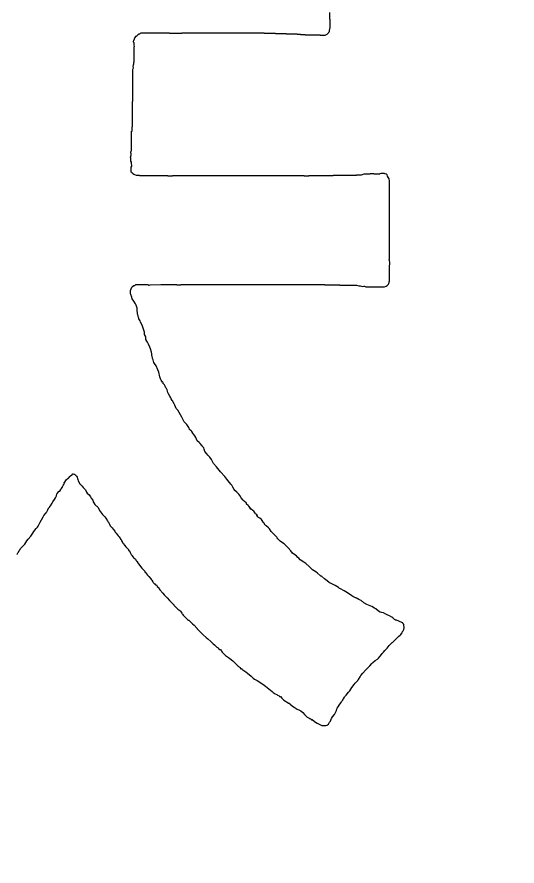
# Model space of a CAD drawing. Extents: x -109840 to 130597, y -3373 to 200909.
# Drawn here: x 115735.9 to 115921, y 3497.7 to 3812.1 of the extents above; entities that cross this region are included whole.
import ezdxf
from ezdxf.enums import TextEntityAlignment as Align

# ---------------------------------------------------------------- set-up
doc = ezdxf.new("R2010")
doc.units = 0
doc.header["$LTSCALE"] = 1000
doc.layers.get('0').update_dxf_attribs({"linetype": 'CONTINUOUS'})
doc.layers.get('Defpoints').update_dxf_attribs({"linetype": 'CONTINUOUS'})
doc.layers.add('DIM', color=3, linetype='CONTINUOUS', lineweight=0)
doc.layers.add('HFZT', color=5, linetype='CONTINUOUS', lineweight=15)
doc.styles.add('TSSD_Dimension', font='tssdeng.shx', dxfattribs={"width": 0.7, "bigfont": 'hztxt.shx'})
doc.styles.add('TSSD_NORM', font='tssdeng.shx', dxfattribs={"width": 0.7, "bigfont": 'hztxt.shx'})
doc.dimstyles.new('TSSD_100_100', dxfattribs={"dimtxt": 300, "dimasz": 100, "dimexe": 100, "dimexo": 250, "dimgap": 100, "dimtad": 1, "dimdec": 0, "dimzin": 0, "dimdsep": 46, "dimtxsty": 'TSSD_Dimension', "dimblk": 'ARCHTICK', "dimblk1": 'ARCHTICK', "dimblk2": 'ARCHTICK', "dimcen": 0, "dimdle": 100, "dimclrt": 7, "dimadec": 0, "dimazin": 0, "dimtfac": 1, "dimtdec": 0, "dimtix": 1, "dimtmove": 2, "dimatfit": 3, "dimfxl": 1, "dimtolj": 1, "dimtzin": 0, "dimarcsym": 0})

# ---------------------------------------------------------------- blocks, each defined once
blk = doc.blocks.new('z')
blk.add_lwpolyline([(300353.03, 23636.84), (300353.37, 23636.99), (300354.01, 23638.27), (300354.33, 23638.91), (300354.97, 23640.19), (300355.58, 23640.88), (300355.85, 23641.28), (300356.25, 23642.11), (300357.79, 23643.64), (300358.56, 23644.41), (300360.09, 23645.95), (300362.03, 23649.04), (300363.17, 23650.51), (300365.69, 23653.15), (300367.35, 23656.03), (300368.28, 23657.42), (300370.34, 23660.03), (300371.18, 23660.86), (300371.57, 23661.31), (300372.26, 23662.27), (300373.41, 23664.58), (300373.98, 23665.73), (300375.14, 23668.03), (300376.54, 23670.63), (300377.39, 23671.87), (300379.3, 23674.12), (300379.43, 23674.56), (300379.58, 23674.79), (300379.94, 23675.08), (300380.58, 23676.36), (300380.9, 23677), (300381.54, 23678.28), (300381.87, 23678.87), (300382.11, 23679.15), (300382.66, 23679.56), (300382.59, 23679.98), (300382.76, 23680.32), (300383.14, 23680.52), (300384.7, 23682.81), (300385.46, 23683.96), (300386.98, 23686.28), (300387.62, 23687.56), (300387.94, 23688.2), (300388.58, 23689.48), (300389.08, 23691.18), (300389.58, 23692.04), (300390.82, 23693.32), (300391.01, 23693.61), (300391.28, 23693.72), (300391.62, 23693.64), (300392.42, 23695.19), (300392.95, 23695.92), (300394.18, 23697.16), (300394.09, 23697.82), (300394.22, 23698.26), (300394.66, 23698.76), (300394.96, 23699.36), (300395.06, 23699.7), (300395.14, 23700.36), (300395.4, 23700.36), (300395.53, 23700.36), (300395.78, 23700.36), (300395.57, 23700.91), (300395.68, 23701.39), (300396.1, 23701.8), (300397.11, 23703.43), (300397.74, 23704.19), (300399.14, 23705.48), (300399.34, 23705.43), (300399.5, 23705.48), (300399.62, 23705.64), (300400.77, 23706.79), (300401.35, 23707.37), (300402.5, 23708.52), (300402.7, 23708.7), (300402.89, 23708.74), (300403.14, 23708.68), (300403.04, 23708.93), (300403.1, 23709.16), (300403.3, 23709.32), (300404.37, 23709.06), (300404.89, 23708.86), (300405.86, 23708.36), (300406.17, 23707.75), (300406.42, 23707.46), (300406.98, 23707.08), (300407.7, 23704.27), (300408.26, 23702.88), (300409.7, 23700.36), (300411.79, 23698.21), (300412.79, 23697.09), (300414.67, 23694.76), (300415.68, 23692.82), (300416.39, 23691.9), (300418.03, 23690.44), (300419.29, 23688.46), (300419.96, 23687.5), (300421.39, 23685.64), (300421.75, 23683.99), (300422.13, 23683.15), (300423.15, 23681.8), (300424.3, 23680.64), (300424.88, 23680.07), (300426.03, 23678.92), (300427.43, 23676.3), (300428.24, 23675.04), (300430.03, 23672.68), (300432.01, 23670.6), (300432.92, 23669.47), (300434.51, 23667.07), (300434.72, 23666.51), (300434.9, 23666.23), (300435.31, 23665.79), (300435.95, 23664.51), (300436.27, 23663.87), (300436.91, 23662.59), (300438.63, 23660.6), (300439.49, 23659.61), (300441.23, 23657.63), (300441.5, 23656.84), (300441.75, 23656.45), (300442.35, 23655.87), (300444.18, 23653.64), (300445.04, 23652.49), (300446.67, 23650.11), (300446.75, 23649.76), (300446.96, 23649.54), (300447.31, 23649.47), (300447.16, 23649.03), (300447.27, 23648.64), (300447.63, 23648.35), (300448.41, 23646.97), (300448.82, 23646.3), (300449.71, 23644.99), (300450.99, 23643.71), (300451.63, 23643.07), (300452.91, 23641.79), (300453.28, 23641.35), (300453.43, 23641.07), (300453.55, 23640.51), (300453.43, 23640.44), (300453.37, 23640.33), (300453.39, 23640.19), (300453.72, 23640.31), (300454.05, 23640.18), (300454.19, 23639.87), (300454.83, 23638.59), (300455.15, 23637.95), (300455.79, 23636.67), (300456.16, 23636.38), (300456.31, 23636.15), (300456.43, 23635.71), (300457.72, 23634.43), (300458.35, 23633.79), (300459.64, 23632.51), (300460.12, 23631.48), (300460.51, 23630.98), (300461.4, 23630.27), (300461.32, 23629.84), (300461.49, 23629.5), (300461.88, 23629.31), (300464.14, 23626.06), (300465.4, 23624.51), (300468.12, 23621.62), (300468.04, 23621.2), (300468.22, 23620.86), (300468.6, 23620.66), (300470.6, 23618.14), (300471.66, 23616.92), (300473.88, 23614.58), (300473.81, 23614.16), (300473.98, 23613.82), (300474.36, 23613.62), (300475.2, 23612.21), (300475.73, 23611.55), (300476.92, 23610.42), (300477.11, 23610.42), (300477.21, 23610.42), (300477.4, 23610.42), (300477.35, 23610.02), (300477.44, 23609.76), (300477.72, 23609.46), (300478.49, 23609.38), (300478.98, 23608.93), (300479.16, 23608.18), (300479.25, 23607.64), (300479.47, 23607.32), (300479.96, 23607.06), (300480.03, 23607.19), (300480.14, 23607.24), (300480.28, 23607.22), (300480.63, 23606.21), (300480.95, 23605.71), (300481.72, 23604.98), (300484.28, 23602.03), (300485.56, 23600.56), (300488.12, 23597.62), (300490.43, 23595.31), (300491.58, 23594.16), (300493.88, 23591.86), (300494.01, 23591.6), (300494.08, 23591.47), (300494.2, 23591.22), (300495.68, 23589.74), (300496.41, 23589.01), (300497.88, 23587.54), (300499.49, 23586.35), (300500.22, 23585.62), (300501.4, 23584.02), (300501.8, 23583.28), (300502.03, 23582.92), (300502.53, 23582.25), (300504.13, 23580.65), (300504.93, 23579.85), (300506.53, 23578.25), (300507.29, 23577.74), (300507.68, 23577.49), (300508.45, 23576.97), (300511.07, 23574.35), (300512.38, 23573.04), (300515.01, 23570.41), (300515.14, 23570.16), (300515.2, 23570.03), (300515.33, 23569.77), (300517.44, 23567.66), (300518.5, 23566.6), (300520.61, 23564.49), (300523.43, 23562.06), (300524.83, 23560.84), (300527.65, 23558.41), (300529.7, 23556.36), (300530.72, 23555.34), (300532.77, 23553.29), (300533.96, 23552.61), (300534.52, 23552.18), (300535.49, 23551.21), (300535.81, 23551.21), (300535.97, 23551.21), (300536.29, 23551.21), (300536.74, 23550.24), (300537.04, 23549.78), (300537.73, 23548.97), (300538.95, 23547.75), (300539.56, 23547.14), (300540.77, 23545.93), (300543.35, 23544.02), (300544.63, 23543.06), (300547.18, 23541.13), (300548.9, 23539.4), (300549.77, 23538.53), (300551.5, 23536.8), (300551.67, 23536.61), (300551.72, 23536.42), (300551.66, 23536.16), (300553, 23535.59), (300553.65, 23535.08), (300554.54, 23533.92), (300554.96, 23534), (300555.3, 23533.83), (300555.5, 23533.44), (300558.94, 23531.21), (300560.6, 23529.94), (300563.66, 23527.2), (300565.73, 23525.44), (300566.87, 23524.66), (300569.26, 23523.36), (300574.16, 23520.07), (300576.54, 23518.3), (300581.1, 23514.56), (300582.77, 23513.29), (300583.61, 23512.65), (300585.26, 23511.36), (300586.8, 23510.59), (300587.57, 23510.21), (300589.1, 23509.44), (300589.39, 23509.08), (300589.62, 23508.93), (300590.06, 23508.8), (300591.34, 23507.52), (300591.99, 23506.88), (300593.27, 23505.6), (300594.75, 23504.61), (300595.52, 23504.16), (300597.11, 23503.36), (300597.11, 23503.16), (300597.11, 23503.07), (300597.11, 23502.88), (300597.77, 23502.97), (300598.2, 23502.84), (300598.71, 23502.4), (300601.11, 23500.23), (300602.41, 23499.23), (300605.11, 23497.44), (300607.38, 23496.65), (300608.49, 23496.04), (300610.39, 23494.56), (300611.85, 23492.82), (300612.62, 23491.99), (300614.23, 23490.39), (300615.7, 23489.62), (300616.44, 23489.24), (300617.91, 23488.47), (300617.81, 23488.23), (300617.87, 23488), (300618.07, 23487.83), (300618.22, 23488.13), (300618.62, 23488.21), (300618.87, 23487.99), (300621.61, 23485.93), (300623.06, 23484.99), (300626.07, 23483.35), (300626.84, 23483.1), (300627.22, 23482.97), (300627.99, 23482.71), (300629.21, 23482.71), (300629.82, 23482.71), (300631.03, 23482.71), (300632.03, 23483.09), (300632.52, 23483.4), (300633.27, 23484.15), (300633.89, 23485.29), (300634.25, 23485.84), (300635.03, 23486.87), (300635.8, 23488.41), (300636.19, 23489.18), (300636.95, 23490.71), (300638.66, 23492.85), (300639.41, 23494.03), (300640.64, 23496.48), (300640.92, 23497.76), (300641.19, 23498.41), (300641.92, 23499.52), (300642.88, 23501.2), (300643.43, 23502), (300644.64, 23503.52), (300645.14, 23504.54), (300645.52, 23505.03), (300646.4, 23505.76), (300646.32, 23506.18), (300646.49, 23506.52), (300646.88, 23506.72), (300647.67, 23508.19), (300648.12, 23508.9), (300649.12, 23510.24), (300651.39, 23512.8), (300652.45, 23514.15), (300654.4, 23516.96), (300656.34, 23519.7), (300657.45, 23521), (300659.84, 23523.36), (300659.77, 23523.78), (300659.94, 23524.13), (300660.32, 23524.32), (300661.75, 23526.7), (300662.52, 23527.85), (300664.16, 23530.08), (300666.72, 23532.64), (300668, 23533.92), (300670.56, 23536.48), (300672.24, 23538.62), (300673.23, 23539.61), (300675.36, 23541.29), (300677.44, 23542.59), (300678.41, 23543.42), (300680, 23545.29), (300681.02, 23546.81), (300681.57, 23547.55), (300682.73, 23548.97), (300684.13, 23550.38), (300684.84, 23551.08), (300686.25, 23552.49), (300687.81, 23554.71), (300688.73, 23555.76), (300690.73, 23557.61), (300690.92, 23557.55), (300691.08, 23557.61), (300691.21, 23557.77), (300693.38, 23559.95), (300694.47, 23561.03), (300696.65, 23563.21), (300697.96, 23564.18), (300698.56, 23564.78), (300699.53, 23566.09), (300700.08, 23567.35), (300700.4, 23567.97), (300701.13, 23569.13), (300701.49, 23570.63), (300701.53, 23571.45), (300701.29, 23572.97), (300701.19, 23573.54), (300701.04, 23573.84), (300700.65, 23574.25), (300700.43, 23574.62), (300700.34, 23574.82), (300700.17, 23575.21), (300697.82, 23576.13), (300696.66, 23576.65), (300694.41, 23577.77), (300693.74, 23577.75), (300693.35, 23577.87), (300692.81, 23578.25), (300691.21, 23579.77), (300690.28, 23580.43), (300688.33, 23581.45), (300686.16, 23582.56), (300685.07, 23583.11), (300682.89, 23584.18), (300680.95, 23584.5), (300679.97, 23584.84), (300678.24, 23585.78), (300676.06, 23587.68), (300674.85, 23588.53), (300672.32, 23589.94), (300669.43, 23591.2), (300667.99, 23591.84), (300665.12, 23593.14), (300664.24, 23594.05), (300663.75, 23594.48), (300662.72, 23595.22), (300661.31, 23595.92), (300660.61, 23596.27), (300659.2, 23596.98), (300658.96, 23597.19), (300658.86, 23597.33), (300658.72, 23597.62), (300658.6, 23597.42), (300658.47, 23597.33), (300658.24, 23597.3), (300658.34, 23597.54), (300658.28, 23597.77), (300658.08, 23597.94), (300658.03, 23597.74), (300657.76, 23597.65), (300657.6, 23597.78), (300655.33, 23598.83), (300654.23, 23599.53), (300652.32, 23601.14), (300649.06, 23603.01), (300647.43, 23603.94), (300644.16, 23605.78), (300643.33, 23606.2), (300642.94, 23606.46), (300642.24, 23607.06), (300639.43, 23608.68), (300638.02, 23609.48), (300635.19, 23611.06), (300634.48, 23611.07), (300634.03, 23611.3), (300633.59, 23611.86), (300630.94, 23613.86), (300629.66, 23614.92), (300627.19, 23617.14), (300626.77, 23617.07), (300626.43, 23617.24), (300626.23, 23617.62), (300623.35, 23619.89), (300621.88, 23620.98), (300618.87, 23623.06), (300617.72, 23624.22), (300617.14, 23624.79), (300615.99, 23625.94), (300612.91, 23628.52), (300611.3, 23629.74), (300607.99, 23632.03), (300606.58, 23633.43), (300605.88, 23634.14), (300604.47, 23635.55), (300602.18, 23637.02), (300601.11, 23637.95), (300599.35, 23640.03), (300597.13, 23642.66), (300595.94, 23643.92), (300593.43, 23646.27), (300590.98, 23647.85), (300589.83, 23648.8), (300587.82, 23650.91), (300587.29, 23651.77), (300587, 23652.19), (300586.38, 23652.99), (300584.59, 23654.78), (300583.69, 23655.68), (300581.9, 23657.47), (300580.34, 23659.7), (300579.42, 23660.74), (300577.42, 23662.59), (300576.59, 23662.96), (300576.19, 23663.29), (300575.66, 23664.03), (300575.39, 23664.82), (300575.14, 23665.22), (300574.54, 23665.79), (300573.59, 23667.35), (300572.99, 23668.08), (300571.66, 23669.31), (300570.36, 23670.13), (300569.75, 23670.67), (300568.78, 23671.87), (300569.07, 23671.69), (300569.5, 23671.86), (300569.58, 23672.19), (300569.21, 23672.08), (300568.93, 23672.13), (300568.62, 23672.35), (300568.82, 23672.47), (300568.91, 23672.61), (300568.94, 23672.83), (300568.17, 23672.97), (300567.73, 23673.28), (300567.34, 23673.96), (300566.11, 23675.63), (300565.34, 23676.4), (300563.66, 23677.64), (300563.29, 23677.61), (300563.01, 23677.77), (300562.86, 23678.12), (300563.05, 23678.17), (300563.15, 23678.44), (300563.02, 23678.6), (300561.76, 23680.08), (300561.08, 23680.79), (300559.66, 23682.12), (300559.72, 23682.37), (300559.67, 23682.56), (300559.5, 23682.76), (300557.58, 23684.68), (300556.62, 23685.64), (300554.7, 23687.56), (300553.49, 23689.83), (300552.73, 23690.92), (300551.02, 23692.84), (300549.24, 23694.32), (300548.44, 23695.22), (300547.18, 23697.16), (300546.63, 23698.4), (300546.27, 23698.99), (300545.41, 23700.04), (300541.91, 23704.57), (300540.08, 23706.79), (300536.29, 23711.08), (300533.75, 23714.1), (300532.47, 23715.61), (300529.89, 23718.61), (300528.85, 23720.97), (300528.19, 23722.11), (300526.69, 23724.21), (300524.81, 23726.24), (300523.91, 23727.3), (300522.21, 23729.49), (300521.64, 23731.56), (300521.12, 23732.59), (300519.81, 23734.29), (300519.68, 23734.54), (300519.62, 23734.67), (300519.49, 23734.93), (300517.82, 23736.59), (300516.99, 23737.43), (300515.33, 23739.09), (300513.94, 23741.95), (300513.13, 23743.35), (300511.33, 23745.97), (300510.32, 23747.43), (300509.73, 23748.12), (300508.45, 23749.33), (300508.11, 23750.46), (300507.8, 23751.02), (300507.01, 23751.89), (300505.89, 23753.76), (300505.14, 23754.64), (300503.49, 23756.05), (300501.27, 23760.23), (300500.15, 23762.31), (300497.88, 23766.46), (300497.32, 23767.22), (300496.99, 23767.58), (300496.28, 23768.22), (300495.06, 23770.96), (300494.39, 23772.31), (300492.92, 23774.94), (300492.79, 23775.07), (300492.73, 23775.13), (300492.6, 23775.26), (300491.83, 23776.79), (300491.45, 23777.56), (300490.68, 23779.1), (300489.29, 23781.2), (300488.75, 23782.42), (300488.12, 23784.86), (300487.48, 23786.14), (300487.16, 23786.78), (300486.52, 23788.06), (300485.78, 23789.27), (300485.36, 23789.86), (300484.44, 23790.94), (300484.51, 23791.36), (300484.34, 23791.71), (300483.96, 23791.9), (300482.76, 23793.65), (300482.29, 23794.66), (300481.72, 23796.7), (300480.68, 23800.78), (300479.96, 23802.8), (300478.2, 23806.62), (300476.82, 23808.45), (300476.28, 23809.55), (300475.64, 23811.75), (300475.14, 23812.99), (300474.95, 23813.64), (300474.68, 23814.95), (300474.42, 23816.48), (300474.29, 23817.25), (300474.04, 23818.79), (300473.28, 23821.69), (300472.75, 23823.12), (300471.48, 23825.83), (300470.52, 23827.62), (300470.04, 23828.52), (300469.08, 23830.31), (300468.92, 23832.17), (300468.65, 23833.13), (300467.8, 23834.79), (300467.71, 23836.74), (300467.55, 23837.72), (300467, 23839.59), (300466.28, 23841.23), (300465.96, 23842.06), (300465.4, 23843.75), (300464.37, 23845.8), (300463.86, 23846.83), (300462.84, 23848.87), (300462.65, 23849.23), (300462.59, 23849.44), (300462.52, 23849.83), (300462.13, 23851.37), (300461.94, 23852.14), (300461.56, 23853.67), (300461.65, 23854.34), (300461.52, 23854.78), (300461.08, 23855.28), (300461.08, 23856.56), (300461.08, 23857.2), (300461.08, 23858.48), (300460.21, 23861), (300459.66, 23862.23), (300458.35, 23864.56), (300456.87, 23866.84), (300456.3, 23868.16), (300455.63, 23870.8), (300455.34, 23871.19), (300455.23, 23871.44), (300455.15, 23871.92), (300455.22, 23873.47), (300455.36, 23874.27), (300455.79, 23875.76), (300456.43, 23877.12), (300456.98, 23877.77), (300458.2, 23878.64), (300459.02, 23878.89), (300459.42, 23879.1), (300460.12, 23879.6), (300464.34, 23879.6), (300466.45, 23879.6), (300470.68, 23879.6), (300471.38, 23879.04), (300472.14, 23878.99), (300472.92, 23879.44), (300482.52, 23879.57), (300487.32, 23879.6), (300496.92, 23879.6), (300496.92, 23879.47), (300496.92, 23879.41), (300496.92, 23879.28), (300498.33, 23879.28), (300499.04, 23879.28), (300500.44, 23879.28), (300500.44, 23879.41), (300500.44, 23879.47), (300500.44, 23879.6), (300552.3, 23879.6), (300578.22, 23879.6), (300630.07, 23879.6), (300630.07, 23879.47), (300630.07, 23879.41), (300630.07, 23879.28), (300635.45, 23879.28), (300638.14, 23879.28), (300643.52, 23879.28), (300643.52, 23879.15), (300643.52, 23879.09), (300643.52, 23878.96), (300649.53, 23878.96), (300652.54, 23878.96), (300658.56, 23878.96), (300660.74, 23878.58), (300661.83, 23878.39), (300664, 23878), (300665.14, 23878.23), (300665.82, 23878.15), (300666.88, 23877.68), (300673.67, 23877.68), (300677.06, 23877.68), (300683.85, 23877.68), (300685.36, 23878.25), (300686.1, 23878.75), (300687.21, 23879.92), (300687.53, 23880.56), (300687.69, 23880.88), (300688.01, 23881.52), (300687.81, 23882.01), (300687.92, 23882.47), (300688.33, 23882.8), (300688.33, 23888.05), (300688.33, 23890.68), (300688.33, 23895.92), (300688.18, 23895.94), (300688.09, 23896.12), (300688.17, 23896.24), (300688.42, 23898.28), (300688.45, 23899.32), (300688.33, 23901.37), (300687.98, 23901.55), (300687.9, 23902.04), (300688.17, 23902.33), (300688.29, 23930.62), (300688.33, 23944.77), (300688.33, 23973.06), (300687.8, 23974.79), (300687.44, 23975.64), (300686.57, 23977.22), (300686.13, 23978.27), (300685.56, 23978.79), (300684.49, 23979.14), (300684.23, 23979.27), (300684.1, 23979.34), (300683.85, 23979.46), (300682.44, 23979.46), (300681.73, 23979.46), (300680.32, 23979.46), (300679.56, 23979.21), (300679.17, 23979.08), (300678.4, 23978.82), (300676.74, 23978.82), (300675.91, 23978.82), (300674.24, 23978.82), (300674.24, 23978.95), (300674.24, 23979.01), (300674.24, 23979.14), (300672.83, 23979.14), (300672.13, 23979.14), (300670.72, 23979.14), (300670.72, 23979.01), (300670.72, 23978.95), (300670.72, 23978.82), (300668.55, 23978.82), (300667.46, 23978.82), (300665.28, 23978.82), (300664.26, 23978.57), (300663.75, 23978.44), (300662.72, 23978.18), (300661.06, 23978.18), (300660.22, 23978.18), (300658.56, 23978.18), (300658.56, 23978.05), (300658.56, 23977.99), (300658.56, 23977.86), (300650.11, 23977.86), (300645.88, 23977.86), (300637.43, 23977.86), (300637.43, 23977.73), (300637.43, 23977.67), (300637.43, 23977.54), (300628.73, 23977.54), (300624.38, 23977.54), (300615.67, 23977.54), (300615.67, 23977.41), (300615.67, 23977.35), (300615.67, 23977.22), (300614.01, 23977.22), (300613.17, 23977.22), (300611.51, 23977.22), (300611.51, 23977.35), (300611.51, 23977.41), (300611.51, 23977.54), (300564.14, 23977.54), (300540.45, 23977.54), (300493.08, 23977.54), (300493.08, 23977.41), (300493.08, 23977.35), (300493.08, 23977.22), (300491.42, 23977.22), (300490.59, 23977.22), (300488.92, 23977.22), (300488.92, 23977.35), (300488.92, 23977.41), (300488.92, 23977.54), (300478.68, 23977.54), (300473.56, 23977.54), (300463.32, 23977.54), (300463.32, 23977.67), (300463.32, 23977.73), (300463.32, 23977.86), (300462.23, 23977.86), (300461.68, 23977.86), (300460.6, 23977.86), (300459, 23978.22), (300458.19, 23978.61), (300456.91, 23979.62), (300456.69, 23980.17), (300456.46, 23980.44), (300455.95, 23980.74), (300455.95, 23982.54), (300455.95, 23983.43), (300455.95, 23985.22), (300456.52, 23986.23), (300456.56, 23987.04), (300456.11, 23988.11), (300456.11, 23989.15), (300456.01, 23989.69), (300455.63, 23990.67), (300455.63, 23991.95), (300455.63, 23992.59), (300455.63, 23993.87), (300455.29, 23994.05), (300455.21, 23994.54), (300455.47, 23994.83), (300455.72, 23996.34), (300455.76, 23997.13), (300455.63, 23998.67), (300455.89, 23999.69), (300456.02, 24000.2), (300456.27, 24001.23), (300456.27, 24007.76), (300456.27, 24011.02), (300456.27, 24017.55), (300456.4, 24017.55), (300456.47, 24017.55), (300456.59, 24017.55), (300456.59, 24019.09), (300456.59, 24019.86), (300456.59, 24021.39), (300456.72, 24021.39), (300456.79, 24021.39), (300456.91, 24021.39), (300456.91, 24030.61), (300456.91, 24035.22), (300456.91, 24044.44), (300457.04, 24044.44), (300457.11, 24044.44), (300457.24, 24044.44), (300457.24, 24055.83), (300457.24, 24061.53), (300457.24, 24072.92), (300457.68, 24074), (300457.79, 24074.64), (300457.72, 24075.8), (300457.97, 24077.34), (300458.1, 24078.11), (300458.35, 24079.65), (300458.42, 24080.03), (300458.45, 24080.22), (300458.52, 24080.61), (300458.52, 24085.73), (300458.52, 24088.29), (300458.52, 24093.41), (300458.66, 24093.42), (300458.75, 24093.6), (300458.68, 24093.73), (300458.42, 24095.12), (300458.39, 24095.84), (300458.52, 24097.25), (300458.01, 24097.83), (300457.96, 24098.51), (300458.35, 24099.17), (300458.74, 24100.84), (300459.16, 24101.7), (300460.28, 24103.01), (300461.14, 24103.74), (300461.56, 24104.12), (300462.36, 24104.93), (300462.78, 24104.86), (300463.12, 24105.03), (300463.32, 24105.41), (300464, 24105.63), (300464.33, 24105.8), (300464.92, 24106.21), (300475.03, 24106.21), (300480.09, 24106.21), (300490.2, 24106.21), (300490.2, 24106.08), (300490.2, 24106.02), (300490.2, 24105.89), (300494.68, 24105.89), (300496.92, 24105.89), (300501.4, 24105.89), (300501.4, 24106.02), (300501.4, 24106.08), (300501.4, 24106.21), (300530.98, 24106.21), (300545.77, 24106.21), (300575.34, 24106.21), (300575.34, 24106.08), (300575.34, 24106.02), (300575.34, 24105.89), (300579.44, 24105.89), (300581.49, 24105.89), (300585.58, 24105.89), (300585.58, 24105.76), (300585.58, 24105.7), (300585.58, 24105.57), (300589.42, 24105.57), (300591.34, 24105.57), (300595.19, 24105.57), (300595.19, 24105.44), (300595.19, 24105.38), (300595.19, 24105.25), (300599.15, 24105.25), (300601.14, 24105.25), (300605.11, 24105.25), (300605.11, 24105.12), (300605.11, 24105.06), (300605.11, 24104.93), (300606.39, 24104.93), (300607.03, 24104.93), (300608.31, 24104.93), (300608.31, 24104.8), (300608.31, 24104.74), (300608.31, 24104.61), (300609.97, 24104.61), (300610.8, 24104.61), (300612.47, 24104.61), (300612.47, 24104.48), (300612.47, 24104.42), (300612.47, 24104.29), (300617.85, 24104.29), (300620.54, 24104.29), (300625.91, 24104.29), (300625.91, 24104.16), (300625.91, 24104.1), (300625.91, 24103.97), (300627.7, 24103.97), (300628.6, 24103.97), (300630.39, 24103.97), (300631.6, 24104.53), (300632.18, 24104.94), (300633.11, 24105.89), (300633.53, 24106.43), (300633.76, 24106.69), (300634.23, 24107.17), (300634.3, 24108.73), (300634.44, 24109.52), (300634.87, 24111.01), (300634.87, 24113.96), (300634.87, 24115.43), (300634.87, 24118.37), (300634.75, 24118.37), (300634.68, 24118.37), (300634.55, 24118.37), (300634.55, 24124.39)])
blk = doc.blocks.new('DETK')
at = {"layer": 'HFZT', "color": 5, "xscale": 0.4115013172850013, "yscale": 0.4115013172850013, "zscale": 0.4115013172850013}
blk.add_blockref('z', (-94447.94, -6113.5), dxfattribs=at)
at = {"layer": 'HFZT', "color": 2, "style": 'TSSD_NORM', "width": 0.7}
for tag, height, p in [('比例尺', 250, (40275.22, 3100)), ('日期', 250, (40275.22, 1700)), ('图号', 250, (37501.45, 1700)), ('图名', 400, (31926.24, 1425))]:
    blk.add_attdef(tag, text='', height=height, dxfattribs=at).set_placement(p, align=Align.MIDDLE)
blk = doc.blocks.new('_ArchTick')
at = {"color": 0, "linetype": 'ByBlock', "const_width": 0.15}
blk.add_lwpolyline([(-0.5, -0.5), (0.5, 0.5)], dxfattribs=at)
blk = doc.blocks.new('*D187')
at = {"layer": 'Defpoints', "color": 0, "transparency": 16777216}
for p in [(86588.15, 34060.41), (115688.31, 16824.42), (86588.15, 0)]:
    blk.add_point(p, dxfattribs=at)
at = {"layer": 'DIM', "color": 0, "lineweight": -2, "transparency": 16777216}
for p, q in [((86588.15, 250), (86588.15, 34160.41)), ((115688.31, 17074.42), (115688.31, 34160.41)), ((115788.31, 34060.41), (86488.15, 34060.41))]:
    blk.add_line(p, q, dxfattribs=at)
at = {"layer": 'DIM', "color": 0, "lineweight": -2, "transparency": 16777216, "xscale": 100, "yscale": 100, "zscale": 100, "rotation": 180}
blk.add_blockref('_ArchTick', (86588.15, 34060.41), dxfattribs=at)
at = {"layer": 'DIM', "color": 0, "lineweight": -2, "transparency": 16777216, "xscale": 100, "yscale": 100, "zscale": 100}
blk.add_blockref('_ArchTick', (115688.31, 34060.41), dxfattribs=at)
at = {"layer": 'DIM', "color": 7, "transparency": 16777216, "insert": (101138.23, 34310.41), "char_height": 300, "attachment_point": 5, "style": 'TSSD_Dimension'}
blk.add_mtext('\\A1;29100', dxfattribs=at)
blk = doc.blocks.new('*D188')
at = {"layer": 'Defpoints', "color": 0, "transparency": 16777216}
for p in [(115688.31, 18560.52), (115688.31, 16824.42), (86588.15, 0)]:
    blk.add_point(p, dxfattribs=at)
at = {"layer": 'DIM', "color": 0, "lineweight": -2, "transparency": 16777216}
for p, q in [((86588.15, 250), (86588.15, 18660.52)), ((115688.31, 17074.42), (115688.31, 18660.52)), ((86488.15, 18560.52), (115788.31, 18560.52))]:
    blk.add_line(p, q, dxfattribs=at)
at = {"layer": 'DIM', "color": 0, "lineweight": -2, "transparency": 16777216, "xscale": 100, "yscale": 100, "zscale": 100, "rotation": 180}
blk.add_blockref('_ArchTick', (86588.15, 18560.52), dxfattribs=at)
at = {"layer": 'DIM', "color": 0, "lineweight": -2, "transparency": 16777216, "xscale": 100, "yscale": 100, "zscale": 100}
blk.add_blockref('_ArchTick', (115688.31, 18560.52), dxfattribs=at)
at = {"layer": 'DIM', "color": 7, "transparency": 16777216, "insert": (101138.23, 18810.52), "char_height": 300, "attachment_point": 5, "style": 'TSSD_Dimension'}
blk.add_mtext('\\A1;29100', dxfattribs=at)
blk = doc.blocks.new('*D310')
at = {"layer": 'Defpoints', "color": 0, "transparency": 16777216}
for p in [(113041.1, 9370.91), (113041.1, 0), (130496.95, 0)]:
    blk.add_point(p, dxfattribs=at)
at = {"layer": 'DIM', "color": 0, "lineweight": -2, "transparency": 16777216}
for p, q in [((130496.95, 9470.91), (130496.95, -100)), ((113291.1, 9370.91), (130596.95, 9370.91)), ((113291.1, 0), (130596.95, 0))]:
    blk.add_line(p, q, dxfattribs=at)
at = {"layer": 'DIM', "color": 0, "lineweight": -2, "transparency": 16777216, "xscale": 100, "yscale": 100, "zscale": 100}
for p, rotation in [((130496.95, 9370.91), 90), ((130496.95, 0), 270)]:
    blk.add_blockref('_ArchTick', p, dxfattribs=dict(at, rotation=rotation))
at = {"layer": 'DIM', "color": 7, "transparency": 16777216, "insert": (130246.95, 4685.45), "char_height": 300, "attachment_point": 5, "rotation": 90, "style": 'TSSD_Dimension'}
blk.add_mtext('\\A1;9371', dxfattribs=at)
blk = doc.blocks.new('*D368')
at = {"layer": 'Defpoints', "color": 0, "transparency": 16777216}
for p in [(113089.56, 8620.91), (114033.66, 0), (125851.12, 0)]:
    blk.add_point(p, dxfattribs=at)
at = {"layer": 'DIM', "color": 0, "lineweight": -2, "transparency": 16777216}
for p, q in [((125851.12, 8720.91), (125851.12, -100)), ((113339.56, 8620.91), (125951.12, 8620.91)), ((114283.66, 0), (125951.12, 0))]:
    blk.add_line(p, q, dxfattribs=at)
at = {"layer": 'DIM', "color": 0, "lineweight": -2, "transparency": 16777216, "xscale": 100, "yscale": 100, "zscale": 100}
for p, rotation in [((125851.12, 8620.91), 90), ((125851.12, 0), 270)]:
    blk.add_blockref('_ArchTick', p, dxfattribs=dict(at, rotation=rotation))
at = {"layer": 'DIM', "color": 7, "transparency": 16777216, "insert": (125601.12, 4310.45), "char_height": 300, "attachment_point": 5, "rotation": 90, "style": 'TSSD_Dimension'}
blk.add_mtext('\\A1;8621', dxfattribs=at)

msp = doc.modelspace()

# ---------------------------------------------------------------- block references
msp.add_blockref('DETK', (86588.15021, 0))

# ---------------------------------------------------------------- dimensions: what is measured, and where the dimension line sits
at = {"layer": 'DIM'}
for base, p1, p2, picture, middle in [((86588.15021, 34060.40762), (115688.31085, 16824.4178), (86588.15021, 0), '*D187', (101138.23053, 34310.40762)), ((115688.31085, 18560.52107), (86588.15021, 0), (115688.31085, 16824.4178), '*D188', (101138.23053, 18810.52107))]:
    dim = msp.add_linear_dim(base=base, p1=p1, p2=p2, dimstyle='TSSD_100_100', dxfattribs=at)
    dim.commit()
    dim.dimension.update_dxf_attribs({"geometry": picture, "text_midpoint": middle})
for base, p1, p2, picture, middle in [((130496.94826, 0), (113041.09532, 9370.90916), (113041.09532, 0), '*D310', (130246.94826, 4685.45458)), ((125851.1158, 0), (113089.55686, 8620.90916), (114033.66406, 0), '*D368', (125601.1158, 4310.45458))]:
    dim = msp.add_linear_dim(base=base, p1=p1, p2=p2, angle=90, dimstyle='TSSD_100_100', dxfattribs=at)
    dim.commit()
    dim.dimension.update_dxf_attribs({"geometry": picture, "text_midpoint": middle})

doc.saveas('drawing.dxf')
